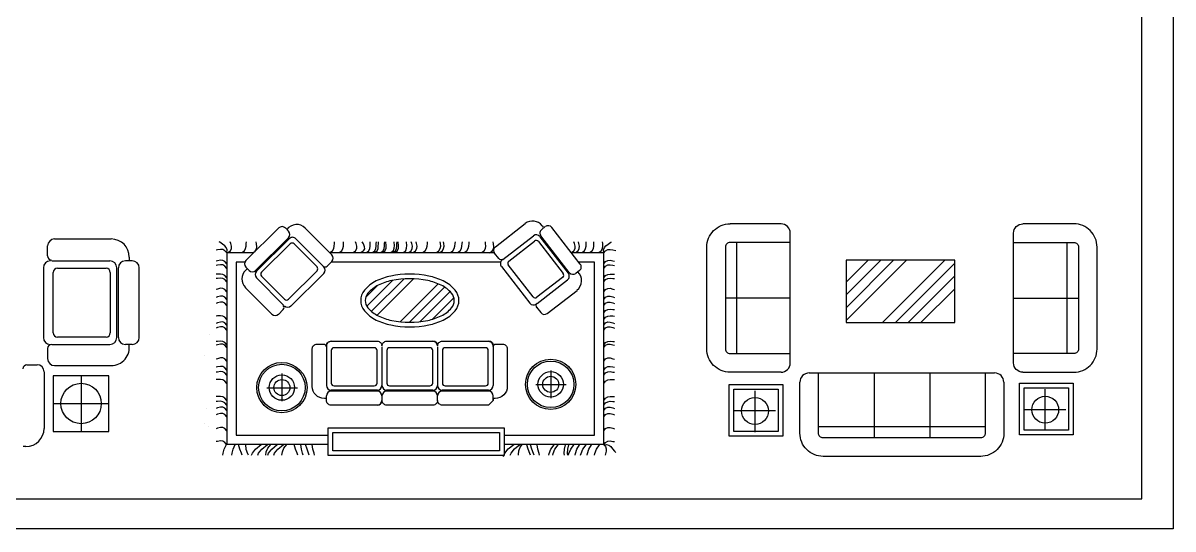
# Model space of a CAD drawing. Header units: inches. Extents: x -0.4 to 42.1, y 14 to 38.8.
# Drawn here: x 8.19 to 20.6, y 13.97 to 19.43 of the extents above; entities that cross this region are included whole.
import ezdxf

# ---------------------------------------------------------------- set-up
doc = ezdxf.new("R2010")
doc.units = ezdxf.units.IN
doc.header["$MEASUREMENT"] = 0
for name, color, linetype in [('02', 2, 'Continuous'), ('1', 1, 'Continuous'), ('4', 4, 'Continuous'), ('kadrbm', 4, 'Continuous')]:
    doc.layers.add(name, color=color, linetype=linetype)

# ---------------------------------------------------------------- blocks, each defined once
blk = doc.blocks.new('kadrbm')
at = {"layer": 'kadrbm', "color": 4}
blk.add_lwpolyline([(0, 0), (0, 24.797), (21, 24.797), (21, 0), (0, 0)], close=True, dxfattribs=at)
blk.add_lwpolyline([(20.663, 0.326), (20.663, 24.46), (0.337, 24.46), (0.337, 0.326), (20.663, 0.326)], dxfattribs=at)

msp = doc.modelspace()

# ---------------------------------------------------------------- linework, layer by layer
at = {"layer": '02'}
for p, q in [((13.29, 17.016), (13.611, 17.266)), ((10.953, 17.219), (10.598, 16.867)), ((11.059, 17.183), (11.024, 17.219)), ((11.525, 16.929), (11.238, 17.218)), ((13.371, 16.879), (13.7, 17.134)), ((14.077, 16.731), (13.771, 17.125)), ((14.087, 16.738), (13.78, 17.133)), ((13.828, 17.234), (13.789, 17.203)), ((13.794, 17.243), (13.806, 17.227)), ((14.205, 16.83), (13.899, 17.225)), ((8.459, 16.917), (8.459, 17.025)), ((8.534, 17.1), (9.145, 17.1)), ((11.058, 17.112), (10.703, 16.76)), ((11.067, 17.104), (10.712, 16.752)), ((10.767, 16.742), (11.076, 17.048)), ((11.118, 17.047), (11.365, 16.798)), ((11.431, 16.807), (11.138, 17.103)), ((13.435, 16.862), (13.712, 17.077)), ((13.754, 17.072), (14.02, 16.729)), ((15.893, 15.863), (15.893, 17.063)), ((19.458, 15.863), (19.458, 17.063)), ((9.34, 16.905), (9.34, 16.875)), ((13.325, 16.889), (13.281, 16.946)), ((8.413, 16.788), (8.413, 16.038)), ((8.504, 16.863), (9.129, 16.863)), ((8.564, 16.784), (9.09, 16.784)), ((9.204, 16.038), (9.204, 16.788)), ((9.222, 16.038), (9.222, 16.788)), ((9.372, 16.863), (9.297, 16.863)), ((9.447, 16.038), (9.447, 16.788)), ((10.592, 16.761), (10.607, 16.775)), ((10.633, 16.761), (10.597, 16.796)), ((11.365, 16.756), (11.056, 16.45)), ((11.473, 16.807), (11.525, 16.858)), ((13.354, 16.802), (13.66, 16.407)), ((13.696, 16.477), (13.429, 16.82)), ((14.196, 16.76), (14.157, 16.729)), ((8.519, 16.087), (8.519, 16.739)), ((9.135, 16.739), (9.135, 16.087)), ((11.005, 16.385), (10.711, 16.681)), ((11.014, 16.45), (10.767, 16.7)), ((11.083, 16.377), (11.438, 16.729)), ((14.015, 16.686), (13.738, 16.471)), ((13.739, 16.405), (14.068, 16.66)), ((10.878, 16.288), (10.591, 16.577)), ((13.848, 16.297), (14.17, 16.546)), ((16.471, 16.463), (15.771, 16.463)), ((18.88, 16.463), (19.58, 16.463)), ((11, 16.338), (10.949, 16.287)), ((13.734, 16.363), (13.778, 16.306)), ((9.09, 16.042), (8.564, 16.042)), ((8.459, 15.918), (8.459, 15.809)), ((8.504, 15.963), (9.129, 15.963)), ((8.504, 15.963), (9.129, 15.963)), ((9.372, 15.963), (9.297, 15.963)), ((11.466, 15.937), (11.466, 15.52)), ((11.519, 15.897), (11.519, 15.546)), ((11.983, 15.927), (11.549, 15.927)), ((12.013, 15.546), (12.013, 15.897)), ((12.066, 15.937), (12.066, 15.52)), ((12.118, 15.897), (12.118, 15.546)), ((12.583, 15.927), (12.148, 15.927)), ((12.613, 15.546), (12.613, 15.897)), ((12.666, 15.937), (12.666, 15.52)), ((12.718, 15.897), (12.718, 15.546)), ((13.183, 15.927), (12.748, 15.927)), ((13.213, 15.546), (13.213, 15.897)), ((13.266, 15.937), (13.266, 15.52)), ((8.236, 15.743), (8.345, 15.743)), ((8.42, 15.668), (8.42, 15.057)), ((8.534, 15.734), (9.145, 15.734)), ((10.986, 15.648), (10.986, 15.349)), ((13.886, 15.683), (13.886, 15.384)), ((16.675, 15.655), (18.675, 15.655)), ((17.375, 15.655), (17.375, 14.955)), ((17.975, 15.655), (17.975, 14.955)), ((8.82, 15.625), (8.82, 15.025)), ((11.549, 15.516), (11.983, 15.516)), ((12.148, 15.516), (12.583, 15.516)), ((12.748, 15.516), (13.183, 15.516)), ((13.724, 15.531), (14.054, 15.531)), ((10.824, 15.496), (11.153, 15.496)), ((11.466, 15.358), (11.466, 15.408)), ((12.016, 15.47), (11.516, 15.47)), ((12.016, 15.458), (11.516, 15.458)), ((12.066, 15.408), (12.066, 15.358)), ((12.616, 15.47), (12.116, 15.47)), ((12.616, 15.458), (12.116, 15.458)), ((12.666, 15.358), (12.666, 15.408)), ((13.216, 15.47), (12.716, 15.47)), ((13.216, 15.458), (12.716, 15.458)), ((13.266, 15.358), (13.266, 15.408)), ((16.092, 15.016), (16.092, 15.461)), ((19.221, 15.036), (19.221, 15.481)), ((8.52, 15.325), (9.12, 15.325)), ((16.313, 15.245), (15.867, 15.245)), ((19.444, 15.258), (18.998, 15.258)), ((16.775, 15.077), (18.575, 15.077)), ((8.225, 14.862), (8.195, 14.862))]:
    msp.add_line(p, q, dxfattribs=at)
for points in [[(16.371, 15.663), (15.821, 15.663, -0.414214), (15.571, 15.913), (15.571, 17.013, -0.414214), (15.821, 17.263)], [(16.371, 15.663, 0.414214), (16.471, 15.763), (16.471, 17.163, 0.414214), (16.371, 17.263), (15.821, 17.263, 0.414214)], [(18.98, 15.663, -0.414214), (18.88, 15.763), (18.88, 17.163, -0.414214), (18.98, 17.263)], [(18.98, 15.663), (19.53, 15.663, 0.414214), (19.78, 15.913), (19.78, 17.013, 0.414214), (19.53, 17.263), (18.98, 17.263, 0.414214)], [(16.471, 17.063), (15.821, 17.063, 0.414214), (15.771, 17.013), (15.771, 15.913, 0.414214), (15.821, 15.863), (16.471, 15.863)], [(18.88, 17.063), (19.53, 17.063, -0.414214), (19.58, 17.013), (19.58, 15.913, -0.414214), (19.53, 15.863), (18.88, 15.863)], [(12.855, 16.548, 0.10362), (12.727, 16.647, 0.063729), (12.57, 16.7, 0.100065), (12.161, 16.7, 0.063729), (12.004, 16.647, 0.10362), (11.877, 16.548, 0.367156), (11.877, 16.325, 0.10362), (12.004, 16.226, 0.063729), (12.161, 16.173, 0.100065), (12.57, 16.173, 0.063729), (12.727, 16.226, 0.10362), (12.855, 16.325, 0.367156), (12.855, 16.548)], [(12.816, 16.515, 0.10362), (12.705, 16.602, 0.063729), (12.56, 16.651, 0.100065), (12.171, 16.651, 0.063729), (12.026, 16.602, 0.10362), (11.915, 16.515, 0.367156), (11.915, 16.357, 0.10362), (12.026, 16.271, 0.063729), (12.171, 16.222, 0.100065), (12.56, 16.222, 0.063729), (12.705, 16.271, 0.10362), (12.816, 16.357, 0.367156), (12.816, 16.515)], [(11.466, 15.379), (11.444, 15.379, -0.414214), (11.314, 15.509), (11.314, 15.917, -0.414214), (11.364, 15.967), (11.436, 15.967, -0.414214), (11.466, 15.937, -0.465074), (11.516, 15.997), (12.016, 15.997, -0.414214), (12.066, 15.947, -0.414214), (12.116, 15.997), (12.616, 15.997, -0.410409), (12.666, 15.947, -0.414214), (12.716, 15.997), (13.216, 15.997, -0.462883), (13.266, 15.937, -0.414214), (13.296, 15.967), (13.368, 15.967, -0.414214), (13.418, 15.917), (13.418, 15.509, -0.414214), (13.288, 15.379), (13.266, 15.379), (13.266, 15.358), (13.216, 15.308), (12.716, 15.308, -0.414214), (12.666, 15.358, -0.414214), (12.616, 15.308), (12.116, 15.308, -0.414214), (12.066, 15.358, -0.418049), (12.016, 15.308), (11.516, 15.308, -0.414214), (11.466, 15.358)], [(18.575, 15.655), (18.575, 15.005, -0.414214), (18.525, 14.955), (16.825, 14.955, -0.414214), (16.775, 15.005), (16.775, 15.655)], [(18.775, 15.555), (18.775, 15.005, -0.414214), (18.525, 14.755), (16.825, 14.755, -0.414214), (16.575, 15.005), (16.575, 15.555)]]:
    msp.add_lwpolyline(points, format="xyb", dxfattribs=at)
for points in [[(18.245, 16.871), (17.075, 16.871), (17.075, 16.2)], [(17.075, 16.2), (18.245, 16.2), (18.245, 16.871)]]:
    msp.add_lwpolyline(points, dxfattribs=at)
for points in [[(8.52, 15.625), (8.52, 15.025), (9.12, 15.025), (9.12, 15.625)], [(16.391, 15.529), (16.391, 14.973), (15.812, 14.973), (15.812, 15.529)], [(19.523, 15.543), (19.523, 14.986), (18.944, 14.986), (18.944, 15.543)], [(16.341, 15.479), (16.341, 15.023), (15.862, 15.023), (15.862, 15.479)], [(19.473, 15.493), (19.473, 15.036), (18.994, 15.036), (18.994, 15.493)], [(13.384, 14.764), (11.484, 14.764), (11.484, 15.064), (13.384, 15.064)], [(13.334, 14.814), (11.534, 14.814), (11.534, 15.014), (13.334, 15.014)]]:
    msp.add_lwpolyline(points, close=True, dxfattribs=at)
for centre, radius in [((10.986, 15.497), 0.271), ((13.886, 15.532), 0.271), ((13.886, 15.532), 0.251), ((10.986, 15.497), 0.251), ((10.986, 15.497), 0.137), ((13.886, 15.532), 0.137), ((8.82, 15.325), 0.218), ((10.986, 15.497), 0.0865), ((13.886, 15.532), 0.0865), ((16.09, 15.245), 0.145), ((19.221, 15.258), 0.145)]:
    msp.add_circle(centre, radius, dxfattribs=at)
for centre, radius, start, end in [((11.146, 17.126), 0.13, 44.728, 144.5894), ((13.691, 17.163), 0.13, 37.8171, 127.8171), ((10.988, 17.183), 0.05, 44.728, 134.728), ((11.023, 17.148), 0.05, 314.728, 44.728), ((13.731, 17.095), 0.05, 37.8171, 127.8171), ((13.82, 17.164), 0.05, 127.8171, 217.8171), ((13.859, 17.194), 0.05, 37.8171, 127.8171), ((8.534, 17.025), 0.075, 90, 180), ((9.145, 16.905), 0.195, 0, 90), ((11.102, 17.068), 0.05, 44.728, 134.728), ((11.097, 17.026), 0.03, 44.728, 134.728), ((13.32, 16.977), 0.05, 127.8171, 217.8171), ((13.73, 17.053), 0.03, 37.8171, 127.8171), ((8.504, 16.917), 0.045, 180, 270), ((11.489, 16.893), 0.05, 314.728, 44.728), ((13.349, 16.907), 0.03, 217.8171, 307.8171), ((8.488, 16.788), 0.075, 90, 180), ((8.564, 16.739), 0.045, 90, 180), ((9.09, 16.739), 0.045, 0, 90), ((9.129, 16.788), 0.075, 0, 90), ((9.297, 16.788), 0.075, 90, 180), ((9.372, 16.788), 0.075, 0, 90), ((10.684, 16.669), 0.13, 134.728, 224.728), ((10.633, 16.831), 0.05, 134.728, 224.728), ((10.668, 16.796), 0.05, 224.728, 314.728), ((10.747, 16.716), 0.05, 134.728, 224.728), ((11.344, 16.777), 0.03, 314.728, 44.728), ((11.452, 16.828), 0.03, 224.728, 314.728), ((11.403, 16.764), 0.05, 314.728, 44.728), ((13.393, 16.833), 0.05, 127.8171, 217.8171), ((13.453, 16.838), 0.03, 127.8171, 217.8171), ((14.166, 16.799), 0.05, 307.8171, 37.8171), ((10.788, 16.721), 0.03, 134.728, 224.728), ((13.997, 16.71), 0.03, 307.8171, 37.8171), ((14.037, 16.7), 0.05, 307.8171, 37.8171), ((14.126, 16.769), 0.05, 217.8171, 307.8171), ((14.09, 16.649), 0.13, 307.8171, 47.6786), ((10.979, 16.36), 0.03, 314.728, 44.728), ((11.048, 16.413), 0.05, 224.728, 314.728), ((11.035, 16.471), 0.03, 224.728, 314.728), ((13.7, 16.438), 0.05, 217.8171, 307.8171), ((13.719, 16.495), 0.03, 217.8171, 307.8171), ((13.757, 16.381), 0.03, 127.8171, 217.8171), ((10.914, 16.323), 0.05, 224.728, 314.728), ((13.818, 16.336), 0.05, 217.8171, 307.8171), ((8.488, 16.038), 0.075, 180, 270), ((8.564, 16.087), 0.045, 180, 270), ((9.09, 16.087), 0.045, 270, 0), ((9.129, 16.038), 0.075, 270, 0), ((9.297, 16.038), 0.075, 180, 270), ((9.372, 16.038), 0.075, 270, 0), ((8.504, 15.918), 0.045, 90, 180), ((9.145, 15.929), 0.195, 270, 9.8614), ((11.516, 15.947), 0.05, 90, 190.5085), ((11.549, 15.897), 0.03, 90, 180), ((11.983, 15.897), 0.03, 0, 90), ((12.148, 15.897), 0.03, 90, 180), ((12.583, 15.897), 0.03, 0, 90), ((12.616, 15.947), 0.05, 0, 90), ((12.748, 15.897), 0.03, 90, 180), ((13.183, 15.897), 0.03, 0, 90), ((13.216, 15.947), 0.05, 0, 90), ((8.534, 15.809), 0.075, 180, 270), ((8.236, 15.698), 0.045, 90, 180), ((8.345, 15.668), 0.075, 0, 90), ((16.675, 15.555), 0.1, 90, 180), ((18.675, 15.555), 0.1, 0, 90), ((11.516, 15.52), 0.05, 180, 270), ((11.549, 15.546), 0.03, 180, 270), ((11.983, 15.546), 0.03, 270, 0), ((12.016, 15.52), 0.05, 270, 0), ((12.116, 15.52), 0.05, 180, 270), ((12.148, 15.546), 0.03, 180, 270), ((12.583, 15.546), 0.03, 270, 0), ((12.616, 15.52), 0.05, 270, 0), ((12.716, 15.52), 0.05, 180, 270), ((12.748, 15.546), 0.03, 180, 270), ((13.183, 15.546), 0.03, 270, 0), ((13.216, 15.52), 0.05, 270, 0), ((11.516, 15.408), 0.05, 90, 180), ((12.016, 15.408), 0.05, 0, 90), ((12.116, 15.408), 0.05, 90, 180), ((12.616, 15.408), 0.05, 0, 90), ((12.716, 15.408), 0.05, 90, 180), ((13.216, 15.408), 0.05, 0, 90), ((12.016, 15.358), 0.05, 270, 0), ((8.225, 15.057), 0.195, 270, 0)]:
    msp.add_arc(centre, radius, start, end, dxfattribs=at)
at = {"layer": '1'}
for p, q in [((17.075, 16.635), (17.31, 16.871)), ((17.075, 16.497), (17.448, 16.871)), ((17.075, 16.359), (17.586, 16.871)), ((17.075, 16.222), (17.724, 16.871)), ((17.467, 16.2), (18.137, 16.871)), ((17.605, 16.2), (18.245, 16.84)), ((11.902, 16.376), (12.178, 16.652)), ((11.952, 16.32), (12.3, 16.668)), ((12.014, 16.277), (12.407, 16.67)), ((17.743, 16.2), (18.245, 16.702)), ((11.891, 16.472), (12.016, 16.597)), ((12.263, 16.208), (12.672, 16.617)), ((12.364, 16.202), (12.742, 16.581)), ((12.476, 16.208), (12.801, 16.533)), ((17.88, 16.2), (18.245, 16.564)), ((12.607, 16.233), (12.841, 16.467))]:
    msp.add_line(p, q, dxfattribs=at)
at = {"layer": '4'}
for p, q in [((10.682, 16.951), (10.393, 16.951)), ((10.393, 16.951), (10.393, 14.885)), ((13.278, 16.951), (11.503, 16.951)), ((14.458, 16.951), (14.111, 16.951)), ((14.458, 14.885), (14.458, 16.951)), ((10.587, 16.851), (10.493, 16.851)), ((10.493, 16.851), (10.493, 14.985)), ((13.347, 16.851), (11.518, 16.851)), ((14.358, 16.851), (14.189, 16.851)), ((14.358, 14.985), (14.358, 16.851)), ((10.202, 16.074), (10.202, 16.074)), ((10.147, 15.847), (10.147, 15.847)), ((10.171, 15.273), (10.171, 15.273)), ((10.154, 15.114), (10.154, 15.114)), ((10.191, 15.08), (10.191, 15.08)), ((10.493, 14.985), (11.484, 14.985)), ((13.384, 14.985), (14.358, 14.985)), ((10.393, 14.885), (11.484, 14.885)), ((13.384, 14.885), (14.458, 14.885))]:
    msp.add_line(p, q, dxfattribs=at)
for points in [[(10.391, 16.95), (10.394, 16.983), (10.386, 17.007), (10.369, 17.027), (10.345, 17.045), (10.316, 17.064), (10.309, 17.069)], [(10.404, 16.955), (10.431, 16.974), (10.443, 16.996), (10.444, 17.021), (10.435, 17.051), (10.428, 17.069)], [(10.554, 16.955), (10.581, 16.974), (10.595, 16.996), (10.601, 17.021), (10.602, 17.051), (10.603, 17.069)], [(10.672, 16.951), (10.699, 16.969), (10.712, 16.991), (10.715, 17.017), (10.712, 17.047), (10.707, 17.069)], [(11.504, 16.955), (11.531, 16.974), (11.545, 16.996), (11.551, 17.021), (11.553, 17.051), (11.553, 17.069)], [(11.604, 16.955), (11.631, 16.974), (11.645, 16.996), (11.651, 17.021), (11.652, 17.051), (11.652, 17.069)], [(11.754, 16.955), (11.781, 16.974), (11.793, 16.996), (11.795, 17.021), (11.787, 17.051), (11.781, 17.069)], [(11.835, 16.955), (11.868, 16.973), (11.881, 16.993), (11.878, 17.017), (11.865, 17.046), (11.851, 17.069)], [(11.899, 16.955), (11.924, 16.974), (11.934, 16.996), (11.937, 17.021), (11.938, 17.051), (11.94, 17.069)], [(11.965, 16.955), (11.99, 16.974), (12.001, 16.996), (12.003, 17.021), (12.004, 17.051), (12.007, 17.069)], [(11.988, 16.955), (12.013, 16.974), (12.023, 16.996), (12.026, 17.021), (12.027, 17.051), (12.029, 17.069)], [(12.054, 16.955), (12.079, 16.974), (12.09, 16.996), (12.092, 17.021), (12.093, 17.051), (12.096, 17.069)], [(12.074, 16.955), (12.1, 16.975), (12.11, 17.001), (12.111, 17.031), (12.108, 17.065), (12.108, 17.069)], [(12.163, 16.955), (12.189, 16.975), (12.199, 17.001), (12.2, 17.031), (12.197, 17.065), (12.197, 17.069)], [(12.188, 16.955), (12.213, 16.974), (12.223, 16.996), (12.226, 17.021), (12.226, 17.051), (12.229, 17.069)], [(12.208, 16.955), (12.233, 16.975), (12.244, 17.001), (12.244, 17.031), (12.241, 17.065), (12.241, 17.069)], [(12.297, 16.955), (12.322, 16.975), (12.332, 17.001), (12.333, 17.031), (12.33, 17.065), (12.33, 17.069)], [(12.354, 16.955), (12.381, 16.974), (12.393, 16.996), (12.395, 17.021), (12.388, 17.051), (12.381, 17.069)], [(12.403, 16.955), (12.429, 16.974), (12.442, 16.996), (12.445, 17.021), (12.439, 17.051), (12.434, 17.069)], [(12.504, 16.955), (12.531, 16.974), (12.546, 16.996), (12.553, 17.021), (12.556, 17.051), (12.558, 17.069)], [(12.654, 16.955), (12.681, 16.974), (12.695, 16.996), (12.699, 17.021), (12.697, 17.051), (12.695, 17.069)], [(12.69, 16.955), (12.717, 16.974), (12.731, 16.996), (12.735, 17.021), (12.733, 17.051), (12.731, 17.069)], [(12.804, 16.955), (12.831, 16.974), (12.846, 16.996), (12.853, 17.021), (12.856, 17.051), (12.858, 17.069)], [(12.882, 16.955), (12.909, 16.974), (12.923, 16.996), (12.929, 17.021), (12.931, 17.051), (12.933, 17.069)], [(12.954, 16.955), (12.981, 16.974), (12.996, 16.996), (13.002, 17.021), (13.005, 17.051), (13.007, 17.069)], [(13.14, 16.955), (13.167, 16.974), (13.181, 16.996), (13.185, 17.021), (13.183, 17.051), (13.181, 17.069)], [(13.227, 16.951), (13.254, 16.969), (13.268, 16.991), (13.272, 17.016), (13.27, 17.046), (13.267, 17.069)], [(14.11, 16.955), (14.136, 16.974), (14.149, 16.996), (14.151, 17.021), (14.144, 17.051), (14.137, 17.069)], [(14.154, 16.955), (14.181, 16.974), (14.194, 16.996), (14.196, 17.021), (14.191, 17.051), (14.186, 17.069)], [(14.222, 16.955), (14.249, 16.974), (14.263, 16.996), (14.269, 17.021), (14.269, 17.051), (14.269, 17.069)], [(14.306, 16.955), (14.333, 16.974), (14.347, 16.996), (14.353, 17.021), (14.353, 17.051), (14.353, 17.069)], [(14.404, 16.955), (14.431, 16.974), (14.444, 16.996), (14.448, 17.021), (14.447, 17.051), (14.445, 17.069)], [(14.46, 16.95), (14.457, 16.983), (14.465, 17.007), (14.482, 17.027), (14.506, 17.045), (14.535, 17.064), (14.542, 17.069)], [(10.392, 16.949), (10.372, 16.974), (10.349, 16.986), (10.323, 16.988), (10.293, 16.984), (10.277, 16.98)], [(14.458, 16.949), (14.479, 16.974), (14.502, 16.986), (14.528, 16.988), (14.558, 16.984), (14.588, 16.977)], [(10.392, 16.831), (10.372, 16.856), (10.349, 16.868), (10.323, 16.87), (10.293, 16.865), (10.277, 16.862)], [(10.392, 16.783), (10.372, 16.808), (10.349, 16.82), (10.323, 16.822), (10.293, 16.818), (10.277, 16.814)], [(14.458, 16.831), (14.479, 16.856), (14.502, 16.868), (14.528, 16.87), (14.558, 16.865), (14.574, 16.862)], [(14.458, 16.783), (14.479, 16.808), (14.502, 16.82), (14.528, 16.822), (14.558, 16.818), (14.574, 16.814)], [(10.392, 16.681), (10.372, 16.706), (10.349, 16.718), (10.323, 16.722), (10.293, 16.72), (10.277, 16.719)], [(10.392, 16.637), (10.372, 16.662), (10.349, 16.674), (10.323, 16.677), (10.293, 16.675), (10.277, 16.673)], [(14.458, 16.681), (14.479, 16.706), (14.502, 16.718), (14.528, 16.722), (14.558, 16.72), (14.574, 16.719)], [(14.458, 16.637), (14.479, 16.662), (14.502, 16.674), (14.528, 16.677), (14.558, 16.675), (14.574, 16.673)], [(10.392, 16.531), (10.372, 16.556), (10.349, 16.567), (10.323, 16.568), (10.293, 16.56), (10.277, 16.554)], [(14.458, 16.531), (14.479, 16.556), (14.502, 16.567), (14.528, 16.568), (14.558, 16.56), (14.574, 16.554)], [(10.392, 16.447), (10.372, 16.472), (10.349, 16.483), (10.323, 16.483), (10.293, 16.476), (10.277, 16.47)], [(10.392, 16.381), (10.372, 16.406), (10.349, 16.417), (10.323, 16.418), (10.293, 16.41), (10.277, 16.404)], [(14.458, 16.447), (14.479, 16.472), (14.502, 16.483), (14.528, 16.483), (14.558, 16.476), (14.574, 16.47)], [(14.458, 16.381), (14.479, 16.406), (14.502, 16.417), (14.528, 16.418), (14.558, 16.41), (14.574, 16.404)], [(10.392, 16.231), (10.372, 16.256), (10.349, 16.268), (10.323, 16.272), (10.293, 16.27), (10.277, 16.269)], [(14.458, 16.302), (14.479, 16.328), (14.502, 16.34), (14.528, 16.343), (14.558, 16.341), (14.574, 16.34)], [(14.458, 16.231), (14.479, 16.256), (14.502, 16.268), (14.528, 16.272), (14.558, 16.27), (14.574, 16.269)], [(10.392, 16.169), (10.372, 16.194), (10.349, 16.205), (10.323, 16.204), (10.293, 16.196), (10.277, 16.19)], [(10.392, 16.115), (10.372, 16.14), (10.349, 16.151), (10.323, 16.151), (10.293, 16.144), (10.277, 16.138)], [(14.458, 16.169), (14.479, 16.194), (14.502, 16.205), (14.528, 16.204), (14.558, 16.196), (14.574, 16.19)], [(14.458, 16.115), (14.479, 16.14), (14.502, 16.151), (14.528, 16.151), (14.558, 16.144), (14.574, 16.138)], [(10.392, 15.957), (10.372, 15.982), (10.349, 15.994), (10.323, 15.997), (10.293, 15.995), (10.277, 15.993)], [(10.392, 15.931), (10.372, 15.956), (10.349, 15.967), (10.323, 15.967), (10.293, 15.96), (10.277, 15.954)], [(14.458, 15.957), (14.479, 15.982), (14.502, 15.994), (14.528, 15.997), (14.558, 15.995), (14.574, 15.993)], [(14.458, 15.931), (14.479, 15.956), (14.502, 15.967), (14.528, 15.967), (14.558, 15.96), (14.574, 15.954)], [(10.392, 15.781), (10.372, 15.806), (10.349, 15.817), (10.323, 15.817), (10.293, 15.808), (10.277, 15.802)], [(14.458, 15.781), (14.479, 15.806), (14.502, 15.817), (14.528, 15.817), (14.558, 15.808), (14.574, 15.802)], [(10.392, 15.686), (10.372, 15.711), (10.349, 15.723), (10.323, 15.725), (10.293, 15.721), (10.277, 15.717)], [(10.392, 15.631), (10.372, 15.656), (10.349, 15.668), (10.323, 15.67), (10.293, 15.665), (10.277, 15.662)], [(14.458, 15.686), (14.479, 15.711), (14.502, 15.723), (14.528, 15.725), (14.558, 15.721), (14.574, 15.717)], [(14.458, 15.631), (14.479, 15.656), (14.502, 15.668), (14.528, 15.67), (14.558, 15.665), (14.574, 15.662)], [(10.392, 15.542), (10.372, 15.567), (10.349, 15.58), (10.323, 15.583), (10.293, 15.583), (10.277, 15.583)], [(14.458, 15.542), (14.479, 15.567), (14.502, 15.58), (14.528, 15.583), (14.558, 15.583), (14.574, 15.583)], [(10.392, 15.358), (10.372, 15.383), (10.349, 15.396), (10.323, 15.4), (10.293, 15.4), (10.277, 15.4)], [(14.458, 15.358), (14.479, 15.383), (14.502, 15.396), (14.528, 15.4), (14.558, 15.4), (14.574, 15.4)], [(10.392, 15.307), (10.372, 15.333), (10.349, 15.345), (10.323, 15.349), (10.293, 15.348), (10.277, 15.348)], [(10.392, 15.249), (10.372, 15.274), (10.349, 15.285), (10.323, 15.285), (10.293, 15.278), (10.277, 15.273)], [(14.458, 15.307), (14.479, 15.333), (14.502, 15.345), (14.528, 15.349), (14.558, 15.348), (14.574, 15.348)], [(14.458, 15.249), (14.479, 15.274), (14.502, 15.285), (14.528, 15.285), (14.558, 15.278), (14.574, 15.273)], [(10.392, 15.181), (10.372, 15.206), (10.349, 15.217), (10.323, 15.217), (10.293, 15.209), (10.277, 15.202)], [(14.458, 15.181), (14.479, 15.206), (14.502, 15.217), (14.528, 15.217), (14.558, 15.209), (14.574, 15.202)], [(10.392, 15.031), (10.372, 15.056), (10.349, 15.067), (10.323, 15.067), (10.293, 15.058), (10.277, 15.051)], [(14.458, 15.031), (14.479, 15.056), (14.502, 15.067), (14.528, 15.067), (14.558, 15.058), (14.574, 15.051)], [(10.392, 14.881), (10.372, 14.906), (10.349, 14.918), (10.323, 14.921), (10.293, 14.917), (10.277, 14.915)], [(14.458, 14.881), (14.479, 14.906), (14.502, 14.918), (14.528, 14.921), (14.558, 14.917), (14.574, 14.915)], [(10.349, 14.769), (10.351, 14.788), (10.364, 14.833), (10.389, 14.883)], [(10.446, 14.769), (10.448, 14.788), (10.459, 14.833), (10.481, 14.883)], [(10.558, 14.769), (10.55, 14.788), (10.532, 14.833), (10.517, 14.883)], [(10.624, 14.769), (10.618, 14.782), (10.602, 14.828), (10.596, 14.883)], [(10.659, 14.769), (10.668, 14.788), (10.703, 14.833), (10.762, 14.883)], [(10.726, 14.769), (10.734, 14.788), (10.769, 14.833), (10.829, 14.883)], [(10.813, 14.769), (10.817, 14.803), (10.833, 14.843), (10.866, 14.883)], [(10.833, 14.769), (10.842, 14.788), (10.877, 14.833), (10.936, 14.883)], [(10.9, 14.769), (10.908, 14.788), (10.943, 14.833), (11.003, 14.883)], [(10.987, 14.769), (10.991, 14.803), (11.007, 14.843), (11.04, 14.883)], [(11.158, 14.769), (11.15, 14.788), (11.133, 14.833), (11.118, 14.883)], [(11.215, 14.769), (11.209, 14.788), (11.197, 14.833), (11.19, 14.883)], [(11.282, 14.769), (11.274, 14.788), (11.257, 14.833), (11.242, 14.883)], [(11.339, 14.769), (11.333, 14.788), (11.321, 14.833), (11.314, 14.883)], [(13.377, 14.755), (13.393, 14.79), (13.428, 14.835), (13.488, 14.884)], [(13.45, 14.769), (13.459, 14.79), (13.494, 14.835), (13.554, 14.884)], [(13.538, 14.769), (13.538, 14.777), (13.542, 14.816), (13.558, 14.855), (13.583, 14.885)], [(13.669, 14.769), (13.661, 14.787), (13.644, 14.831), (13.629, 14.881)], [(13.709, 14.769), (13.701, 14.787), (13.684, 14.831), (13.669, 14.881)], [(13.765, 14.769), (13.76, 14.787), (13.749, 14.831), (13.741, 14.881)], [(13.866, 14.769), (13.87, 14.787), (13.889, 14.831), (13.922, 14.881)], [(13.908, 14.769), (13.913, 14.787), (13.932, 14.831), (13.965, 14.881)], [(14.034, 14.769), (14.033, 14.787), (14.035, 14.831), (14.044, 14.881)], [(14.071, 14.769), (14.069, 14.787), (14.071, 14.831), (14.081, 14.881)], [(14.078, 14.769), (14.082, 14.787), (14.102, 14.831), (14.136, 14.881)], [(14.15, 14.769), (14.153, 14.787), (14.168, 14.831), (14.196, 14.881)], [(14.209, 14.769), (14.213, 14.787), (14.233, 14.831), (14.267, 14.881)], [(14.281, 14.769), (14.284, 14.787), (14.299, 14.831), (14.327, 14.881)], [(14.357, 14.769), (14.361, 14.787), (14.38, 14.831), (14.412, 14.881)], [(14.456, 14.885), (14.478, 14.861), (14.486, 14.837), (14.485, 14.811), (14.478, 14.782), (14.474, 14.769)], [(14.456, 14.878), (14.488, 14.883), (14.513, 14.876), (14.534, 14.861), (14.554, 14.838), (14.575, 14.811), (14.588, 14.797)]]:
    msp.add_lwpolyline(points, dxfattribs=at)

# ---------------------------------------------------------------- block references
at = {"layer": 'kadrbm'}
msp.add_blockref('kadrbm', (-0.4, 13.972), dxfattribs=at)

doc.saveas('drawing.dxf')
